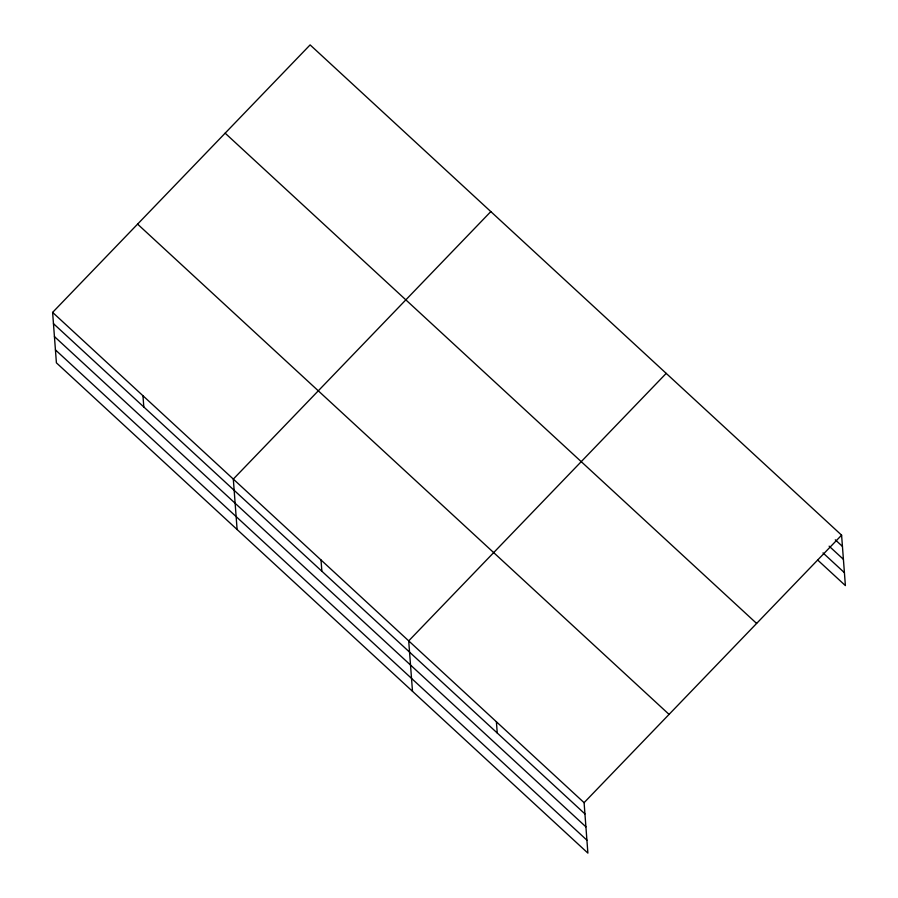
<?xml version="1.0" encoding="UTF-8"?>
<svg xmlns="http://www.w3.org/2000/svg" width="898" height="898" viewBox="0 0 898 898"><rect width="100%" height="100%" fill="white"/><g stroke="black" fill="none" stroke-linecap="round" stroke-linejoin="round"><path stroke-width="1.35" d="M52.612 312.403L584.093 802.666L587.887 853.1L56.406 362.837L52.612 312.403L310.113 44.9L841.594 535.163L845.388 585.597L817.854 560.206M490.813 211.591L233.312 479.094L237.106 529.528M666.204 373.377L408.702 640.88L412.496 691.314M584.093 802.666L841.594 535.163M835.297 539.81L842.436 546.399M829.135 546.164L843.413 559.331M822.995 552.91L844.412 572.666M225.14 133.173L756.621 623.437M137.596 224.13L669.066 714.393M53.465 323.639L584.935 813.902M54.43 336.57L585.911 826.834M55.44 349.906L586.91 840.169M496.403 721.768L497.245 733.004M321.013 559.982L321.854 571.218M142.962 395.749L143.815 406.985"/></g></svg>
